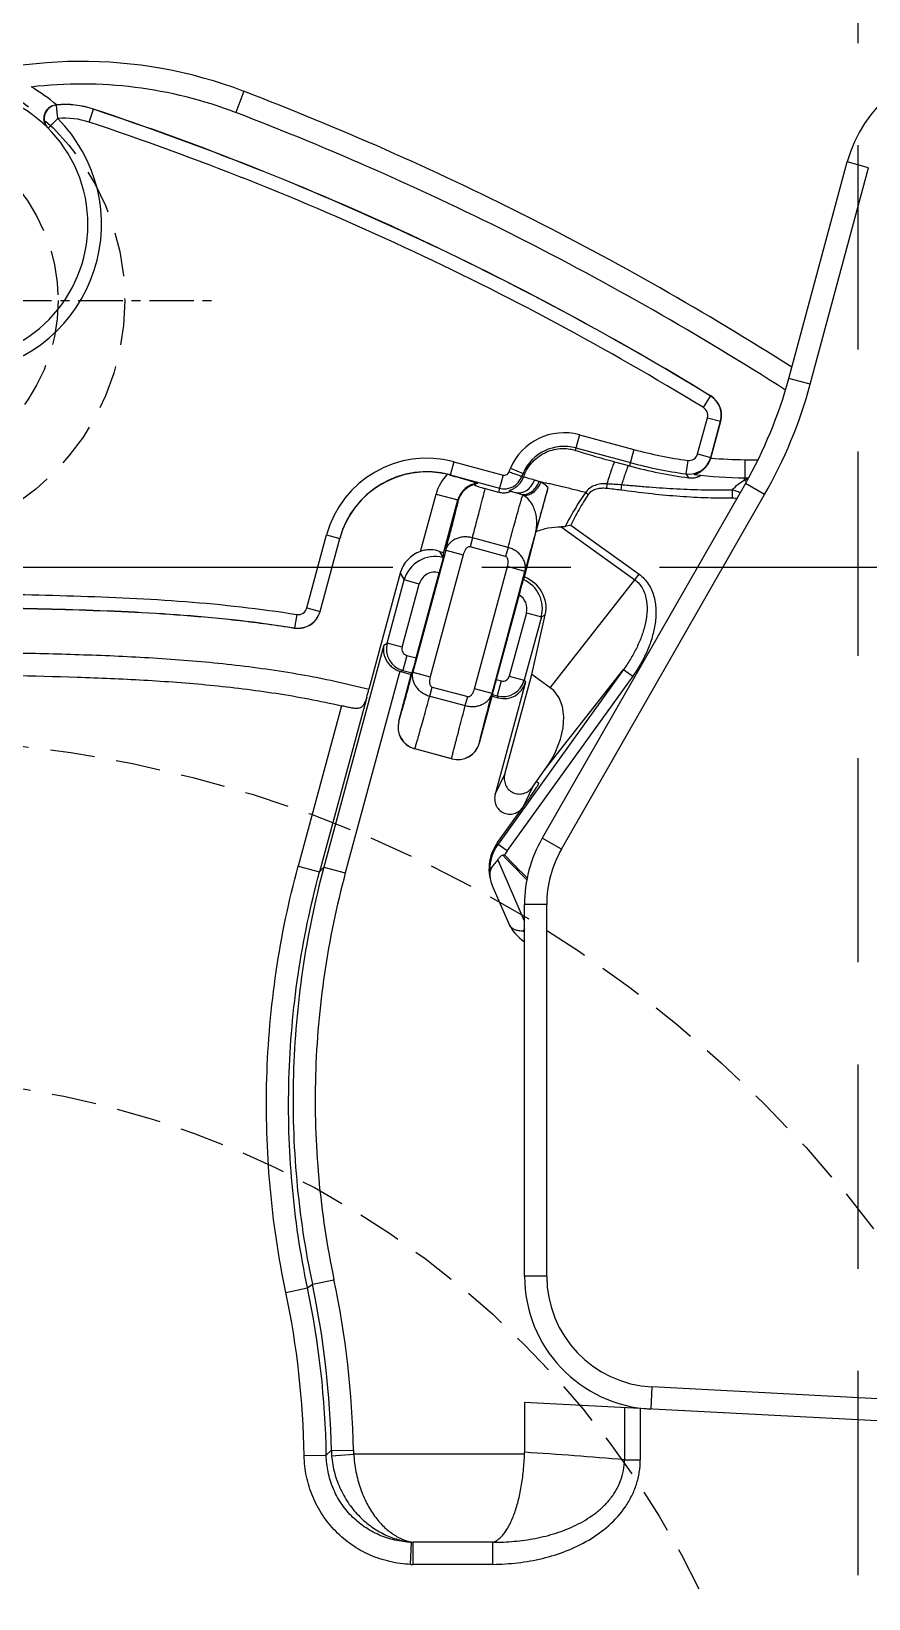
# Model space of a CAD drawing. Header units: millimetres. Extents: x 28656 to 29764, y -21384 to -20601.
# Drawn here: x 29563.51 to 29582.36, y -20814.49 to -20779.2 of the extents above; entities that cross this region are included whole.
import ezdxf

# ---------------------------------------------------------------- set-up
doc = ezdxf.new("R2010")
doc.units = ezdxf.units.MM
doc.header["$LTSCALE"] = 8
doc.linetypes.add('CENTER', pattern=[2, 1.25, -0.25, 0.25, -0.25])
doc.linetypes.add('HIDDEN', pattern=[0.375, 0.25, -0.125])
for name, color, linetype in [('Cav-cor', 30, 'Continuous'), ('CL', 1, 'Continuous'), ('WT', 4, 'Continuous')]:
    doc.layers.add(name, color=color, linetype=linetype)

msp = doc.modelspace()

# ---------------------------------------------------------------- linework, layer by layer
at = {"color": 8, "linetype": 'CENTER', "ltscale": 0.1}
msp.add_line((29551.771, -20785.266), (29567.709, -20785.266), dxfattribs=at)
at = {"color": 8, "linetype": 'HIDDEN', "ltscale": 0.5}
for centre, radius in [((29560.117, -20823.266), 50), ((29560.117, -20785.266), 5.5), ((29560.117, -20785.266), 4), ((29560.117, -20823.266), 28.15), ((29560.117, -20823.266), 20.5)]:
    msp.add_circle(centre, radius, dxfattribs=at)
at = {"layer": 'Cav-cor', "color": 241}
for p, q in [((29568.297, -20780.554), (29568.115, -20781.031)), ((29564.08, -20780.863), (29564.075, -20780.859)), ((29564.82, -20781.249), (29564.916, -20780.959)), ((29564.916, -20780.954), (29564.916, -20780.959)), ((29564.109, -20781.168), (29563.892, -20781.384)), ((29580.566, -20787.02), (29581.881, -20782.144)), ((29581.048, -20787.151), (29582.364, -20782.274)), ((29582.364, -20782.274), (29581.881, -20782.144)), ((29581.048, -20787.151), (29580.566, -20787.02)), ((29578.645, -20787.676), (29578.804, -20787.415)), ((29578.809, -20787.413), (29578.804, -20787.415)), ((29578.515, -20788.717), (29578.735, -20787.903)), ((29578.735, -20787.903), (29579.03, -20787.982)), ((29578.811, -20788.812), (29579.035, -20787.98)), ((29578.811, -20788.797), (29579.03, -20787.982)), ((29579.035, -20787.98), (29579.03, -20787.982)), ((29575.852, -20788.288), (29575.758, -20788.638)), ((29575.852, -20788.288), (29577.081, -20788.619)), ((29575.773, -20788.583), (29577.002, -20788.915)), ((29577.081, -20788.619), (29576.982, -20788.987)), ((29578.515, -20788.717), (29578.811, -20788.797)), ((29573.024, -20788.895), (29572.944, -20789.195)), ((29573.024, -20788.895), (29574.133, -20789.194)), ((29574.269, -20789.12), (29574.3, -20789.04)), ((29574.3, -20789.04), (29574.583, -20789.156)), ((29576.643, -20788.894), (29576.955, -20788.979)), ((29576.955, -20788.979), (29576.982, -20788.987)), ((29578.29, -20788.866), (29578.248, -20789.169)), ((29578.813, -20788.801), (29578.811, -20788.797)), ((29579.579, -20788.848), (29579.576, -20789.256)), ((29579.579, -20788.848), (29579.874, -20788.851)), ((29572.945, -20789.191), (29574.053, -20789.49)), ((29574.133, -20789.194), (29574.053, -20789.49)), ((29574.557, -20789.224), (29574.583, -20789.156)), ((29574.557, -20789.224), (29574.594, -20789.238)), ((29574.583, -20789.156), (29574.62, -20789.171)), ((29579.589, -20789.385), (29575.014, -20797.373)), ((29576.47, -20789.393), (29576.459, -20789.496)), ((29576.801, -20789.417), (29576.785, -20789.535)), ((29579.576, -20789.256), (29579.661, -20789.257)), ((29580.022, -20789.634), (29579.589, -20789.385)), ((29572.278, -20790.913), (29572.626, -20789.622)), ((29572.626, -20789.622), (29573.118, -20789.754)), ((29572.795, -20790.954), (29573.118, -20789.754)), ((29573.127, -20789.769), (29573.118, -20789.754)), ((29573.733, -20789.498), (29574.029, -20789.578)), ((29574.053, -20789.49), (29574.029, -20789.578)), ((29574.292, -20789.555), (29574.405, -20789.586)), ((29574.883, -20790.466), (29575.151, -20789.477)), ((29575.448, -20797.622), (29580.022, -20789.634)), ((29575.994, -20789.589), (29576.053, -20789.63)), ((29579.292, -20789.531), (29579.294, -20789.716)), ((29574.613, -20791.493), (29574.883, -20790.466)), ((29575.442, -20790.363), (29577.102, -20791.556)), ((29575.66, -20790.323), (29577.195, -20791.426)), ((29569.718, -20792.186), (29570.161, -20790.542)), ((29570.013, -20792.265), (29570.456, -20790.622)), ((29570.016, -20792.27), (29570.46, -20790.623)), ((29570.161, -20790.542), (29570.46, -20790.623)), ((29573.444, -20790.607), (29573.39, -20790.81)), ((29574.191, -20791.026), (29573.39, -20790.81)), ((29574.246, -20790.823), (29573.444, -20790.607)), ((29574.246, -20790.823), (29574.191, -20791.026)), ((29572.843, -20790.882), (29572.101, -20793.63)), ((29573.237, -20790.989), (29572.495, -20793.737)), ((29572.784, -20791.055), (29572.693, -20791.392)), ((29572.702, -20790.912), (29572.784, -20791.055)), ((29572.785, -20791.055), (29572.795, -20790.954)), ((29572.843, -20790.882), (29573.237, -20790.989)), ((29571.82, -20791.402), (29571.114, -20794.017)), ((29571.525, -20792.981), (29571.91, -20791.557)), ((29571.82, -20791.402), (29571.91, -20791.557)), ((29572.247, -20791.648), (29571.91, -20791.557)), ((29572.179, -20793.312), (29572.697, -20791.393)), ((29572.697, -20791.393), (29572.693, -20791.392)), ((29573.492, -20794.006), (29574.233, -20791.257)), ((29573.886, -20794.112), (29574.627, -20791.364)), ((29574.627, -20791.364), (29574.233, -20791.257)), ((29575.197, -20793.984), (29577.102, -20791.556)), ((29577.102, -20791.556), (29577.195, -20791.426)), ((29571.863, -20793.072), (29572.247, -20791.648)), ((29574.493, -20791.892), (29573.979, -20793.798)), ((29569.718, -20792.186), (29570.013, -20792.265)), ((29570.016, -20792.27), (29570.013, -20792.265)), ((29569.488, -20792.334), (29569.439, -20792.636)), ((29574.658, -20792.299), (29574.274, -20793.723)), ((29574.996, -20792.39), (29574.612, -20793.814)), ((29574.658, -20792.299), (29574.996, -20792.39)), ((29574.778, -20793.683), (29575.085, -20792.339)), ((29574.996, -20792.39), (29575.085, -20792.339)), ((29569.442, -20792.64), (29569.439, -20792.636)), ((29571.45, -20793.025), (29570.101, -20798.023)), ((29571.45, -20793.025), (29571.525, -20792.981)), ((29571.863, -20793.072), (29571.525, -20792.981)), ((29571.969, -20793.256), (29571.877, -20793.593)), ((29571.969, -20793.256), (29572.179, -20793.312)), ((29571.808, -20793.612), (29570.583, -20798.153)), ((29571.785, -20794.736), (29572.069, -20793.683)), ((29571.832, -20793.619), (29571.877, -20793.593)), ((29571.832, -20793.619), (29572.069, -20793.683)), ((29571.877, -20793.593), (29572.085, -20793.649)), ((29572.069, -20793.683), (29572.085, -20793.649)), ((29572.101, -20793.63), (29572.495, -20793.737)), ((29576.848, -20793.572), (29574.023, -20797.503)), ((29574.173, -20795.928), (29574.778, -20793.683)), ((29575.197, -20793.984), (29574.778, -20793.683)), ((29575.084, -20795.819), (29576.848, -20793.572)), ((29576.848, -20793.572), (29577.055, -20793.72)), ((29572.483, -20794.171), (29572.538, -20793.968)), ((29572.538, -20793.968), (29573.339, -20794.184)), ((29573.886, -20794.112), (29573.492, -20794.006)), ((29574.638, -20793.859), (29573.957, -20796.382)), ((29573.979, -20793.798), (29574.091, -20793.828)), ((29574.091, -20793.828), (29574, -20794.166)), ((29577.055, -20793.72), (29574.23, -20797.652)), ((29574.274, -20793.723), (29574.612, -20793.814)), ((29574.612, -20793.814), (29574.638, -20793.859)), ((29570.495, -20794.389), (29569.52, -20798.002)), ((29571.064, -20794.196), (29570.002, -20798.132)), ((29572.483, -20794.171), (29573.284, -20794.387)), ((29573.284, -20794.387), (29573.339, -20794.184)), ((29573.603, -20795.227), (29573.887, -20794.174)), ((29573.891, -20794.136), (29573.887, -20794.174)), ((29573.887, -20794.174), (29574.026, -20794.211)), ((29573.891, -20794.136), (29574, -20794.166)), ((29574, -20794.166), (29574.026, -20794.211)), ((29571.785, -20794.736), (29571.787, -20794.736)), ((29572.145, -20795.362), (29572.146, -20795.361)), ((29572.978, -20795.586), (29572.145, -20795.362)), ((29572.977, -20795.585), (29572.146, -20795.361)), ((29573.603, -20795.227), (29573.602, -20795.225)), ((29572.978, -20795.586), (29572.977, -20795.585)), ((29573.957, -20796.382), (29574.173, -20795.928)), ((29574.794, -20796.223), (29575.084, -20795.819)), ((29574.794, -20796.223), (29574.579, -20796.677)), ((29574.009, -20797.47), (29574.579, -20796.677)), ((29574.009, -20797.47), (29574.023, -20797.503)), ((29574.023, -20797.503), (29574.23, -20797.652)), ((29575.448, -20797.622), (29575.014, -20797.373)), ((29574.617, -20799.241), (29574.018, -20797.851)), ((29569.52, -20798.002), (29570.002, -20798.132)), ((29570.002, -20798.132), (29570.101, -20798.023)), ((29570.101, -20798.023), (29570.583, -20798.153)), ((29573.903, -20798.476), (29574.247, -20799.264)), ((29574.617, -20807.231), (29574.617, -20798.864)), ((29575.117, -20798.864), (29574.617, -20798.864)), ((29575.117, -20807.231), (29575.117, -20798.864)), ((29569.732, -20807.497), (29569.841, -20807.415)), ((29569.841, -20807.415), (29570.328, -20807.312)), ((29575.117, -20807.231), (29574.617, -20807.231)), ((29569.245, -20807.599), (29569.732, -20807.497)), ((29577.486, -20809.728), (29577.46, -20810.227)), ((29620.117, -20811.962), (29577.486, -20809.728)), ((29574.617, -20810.078), (29574.617, -20811.199)), ((29620.117, -20812.463), (29574.617, -20810.078)), ((29576.866, -20810.196), (29576.866, -20811.367)), ((29577.223, -20810.215), (29577.223, -20811.367)), ((29569.656, -20811.274), (29570.154, -20811.266)), ((29570.268, -20811.157), (29570.154, -20811.266)), ((29570.268, -20811.157), (29570.766, -20811.148)), ((29570.274, -20811.278), (29570.771, -20811.239)), ((29574.617, -20811.239), (29570.771, -20811.239)), ((29576.866, -20811.367), (29577.223, -20811.367)), ((29572.054, -20813.722), (29572.073, -20813.225)), ((29573.901, -20813.226), (29572.11, -20813.226)), ((29572.11, -20813.723), (29572.11, -20813.226)), ((29573.905, -20813.723), (29573.901, -20813.226)), ((29573.905, -20813.723), (29572.11, -20813.723))]:
    msp.add_line(p, q, dxfattribs=at)
for centre, radius, start, end in [((29564.649, -20790.08), 10.2, 69.047, 111.8678), ((29584.778, -20782.925), 3, 93, 164.9015), ((29561.728, -20783.547), 3.06, 107.3985, 106.8903), ((29564.649, -20790.08), 9.69, 69.0475, 96.7245), ((29561.728, -20783.547), 3.57, 48.8432, 59.9645), ((29564.109, -20781.168), 0.306, 95.4545, 224.9146), ((29564.272, -20782.889), 2.039, 71.5822, 95.4748), ((29564.272, -20782.893), 2.039, 71.5853, 95.4127), ((29561.728, -20783.547), 3.366, 279.1417, 44.981), ((29564.273, -20782.89), 1.73, 71.5709, 95.4368), ((29570.911, -20784.416), 10, 330.2, 344.9015), ((29570.911, -20784.416), 10.5, 330.2, 344.9015), ((29578.538, -20787.849), 0.204, 344.8964, 58.531), ((29578.538, -20787.85), 0.51, 344.9342, 58.493), ((29578.543, -20787.848), 0.51, 344.8952, 58.5295), ((29575.51, -20789.558), 1.316, 74.9015, 156.8099), ((29575.51, -20789.558), 1.01, 74.9015, 156.5462), ((29579.661, -20779.057), 9.904, 254.9015, 262.0441), ((29578.318, -20788.664), 0.204, 262.0382, 344.9082), ((29572.416, -20791.15), 2.335, 74.9015, 164.9015), ((29579.678, -20779.106), 10.242, 254.7361, 262.3165), ((29579.661, -20779.057), 10.21, 254.9015, 262.0441), ((29578.318, -20788.664), 0.51, 262.0831, 344.8626), ((29579.661, -20779.057), 9.792, 265.017, 269.5215), ((29572.416, -20791.15), 2.03, 74.9015, 164.9015), ((29572.416, -20791.15), 2.026, 76.8224, 164.9015), ((29573.611, -20789.887), 1.02, 135.9362, 164.8999), ((29572.459, -20790.966), 1.837, 74.7043, 76.8247), ((29573.611, -20789.887), 0.51, 95.441, 164.9086), ((29573.619, -20789.902), 0.51, 104.8212, 164.8917), ((29574.162, -20789.086), 0.418, 254.9048, 340.6663), ((29569.472, -20787.192), 5.516, 338.224, 338.971), ((29575.91, -20799.454), 10.076, 84.9274, 86.8144), ((29604.615, -20770.752), 32.162, 214.9327, 215.1226), ((29579.661, -20779.057), 10.2, 263.106, 269.5215), ((29579.838, -20789.872), 0.624, 111.8261, 116.283), ((29573.24, -20791.884), 2.556, 65.6896, 65.9866), ((29583.166, -20758.838), 31.971, 253.863, 254.0954), ((29573.553, -20792.312), 2.858, 68.9813, 69.9741), ((29575.071, -20802.499), 13.077, 82.4675, 83.9076), ((29582.442, -20817.231), 27.75, 104.1467, 104.4173), ((29572.599, -20791.744), 0.714, 74.9778, 164.8253), ((29572.598, -20791.743), 0.363, 74.8727, 164.9304), ((29581.984, -20794.774), 8.068, 156.0061, 156.4432), ((29574.306, -20792.205), 0.714, 344.9777, 66.7121), ((29574.308, -20792.204), 0.363, 344.8669, 59.3087), ((29569.521, -20792.132), 0.51, 260.8169, 344.8589), ((29569.524, -20792.137), 0.51, 260.7589, 344.9086), ((29569.521, -20792.133), 0.204, 260.7711, 344.9055), ((29572.009, -20793.11), 0.5, 165.0239, 254.7792), ((29572.007, -20793.111), 0.15, 164.8729, 254.9302), ((29562.186, -20791.607), 9.248, 343.7415, 344.8944), ((29574.129, -20793.682), 0.5, 255.0239, 344.7792), ((29574.13, -20793.684), 0.15, 254.8729, 344.9302), ((29572.279, -20794.868), 0.51, 164.9068, 254.8963), ((29573.11, -20795.092), 0.51, 254.9068, 344.8963), ((29574.852, -20798.099), 1.021, 144.2858, 186.2347), ((29577.617, -20798.864), 3, 150.2, 180), ((29574.58, -20800.576), 2.856, 98.2403, 99.0695), ((29588.114, -20784.586), 19.209, 223.282, 225.5819), ((29574.85, -20798.098), 0.764, 144.3045, 152.8984), ((29588.063, -20784.557), 19.159, 223.5202, 225.6815), ((29577.617, -20798.864), 2.5, 150.2, 180), ((29574.781, -20798.118), 0.948, 185.556, 202.1781), ((29575.182, -20798.855), 1.02, 203.6215, 236.3999), ((29582.902, -20802.689), 8.915, 158.3232, 158.8055), ((29575.081, -20798.514), 1.071, 242.7241, 244.3631), ((29550.342, -20811.538), 19.93, 1.0952, 11.9405), ((29550.338, -20811.54), 20.432, 1.0999, 11.9431), ((29577.617, -20807.231), 3, 180, 267), ((29577.617, -20807.231), 2.5, 180, 267), ((29550.224, -20811.59), 19.435, 0.9318, 11.8512), ((29550.22, -20811.592), 19.937, 0.9365, 11.8539), ((29572.271, -20811.115), 2.003, 181.2085, 184.6772), ((29572.27, -20811.119), 1.504, 181.1013, 184.5712), ((29565.955, -20941.62), 130.709, 85.21163, 86.20017), ((29573.343, -20811.199), 1.275, 358.1996, 359.9989), ((29572.145, -20812.045), 1.182, 266.4796, 268.2675), ((29572.11, -20812.223), 1.501, 267.8933, 269.9988)]:
    msp.add_arc(centre, radius, start, end, dxfattribs=at)
for centre, major_axis, ratio, start_param, end_param in [((29572.51, -20791.59), (-0.357, 0.621), 0.997265, -0.192205, 0.784029), ((29572.302, -20790.821), (0.492, -0.133), 0.052408, 0.008727, 0.639178), ((29574.407, -20792.147), (0.488, -0.524), 0.945671, 0.569993, 2.061875), ((29572.176, -20793.312), (0.091, 0.338), 0.008727, -3.089233, -1.570796), ((29571.964, -20793.136), (0.435, 0.25), 0.997265, -2.407185, -2.357564), ((29573.982, -20793.799), (0.091, 0.338), 0.008727, -4.712389, -3.193953), ((29574.155, -20793.727), (-0.25, 0.435), 0.997265, -3.925621, -2.357564), ((29574.216, -20795.277), (1.002, 1.277), 0.628473, -1.503461, 0.02663), ((29572.278, -20794.869), (0.442, 0.254), 0.999924, 2.356233, 3.926953), ((29573.11, -20795.094), (-0.254, 0.442), 0.999924, -3.926953, -2.356233), ((29574.837, -20798.067), (-0.409, 0.936), 0.998148, 0.534654, 1.570796)]:
    msp.add_ellipse(centre, major_axis=major_axis, ratio=ratio, start_param=start_param, end_param=end_param, dxfattribs=at)
for points, knots in [([(29580.634, -20786.766), (29579.662, -20786.147), (29577.686, -20784.957), (29574.636, -20783.323), (29571.507, -20781.845), (29569.374, -20780.967), (29568.297, -20780.554)], [0, 0, 0, 0, 0.250001, 0.5, 0.749999, 1, 1, 1, 1]), ([(29564.077, -20780.859), (29564.041, -20780.863), (29563.969, -20780.882), (29563.882, -20780.944), (29563.823, -20781.023), (29563.794, -20781.106), (29563.789, -20781.185), (29563.802, -20781.255), (29563.83, -20781.316), (29563.858, -20781.35), (29563.873, -20781.365)], [0, 0, 0, 0, 0.163455, 0.321099, 0.465096, 0.592547, 0.705922, 0.8093, 0.906228, 1, 1, 1, 1]), ([(29564.109, -20781.168), (29564.109, -20781.148), (29564.105, -20781.11), (29564.098, -20781.055), (29564.093, -20781.004), (29564.089, -20780.965), (29564.087, -20780.937), (29564.085, -20780.919), (29564.084, -20780.904), (29564.082, -20780.891), (29564.082, -20780.88), (29564.081, -20780.872), (29564.081, -20780.867), (29564.081, -20780.864), (29564.08, -20780.863)], [0, 0, 0, 0, 0.190275, 0.373709, 0.543481, 0.693488, 0.759294, 0.818139, 0.869489, 0.912891, 0.947908, 0.974212, 0.991568, 1, 1, 1, 1]), ([(29578.809, -20787.413), (29577.718, -20786.745), (29575.497, -20785.471), (29572.063, -20783.753), (29568.535, -20782.235), (29566.13, -20781.359), (29564.916, -20780.954)], [0, 0, 0, 0, 0.249994, 0.5, 0.750006, 1, 1, 1, 1]), ([(29578.804, -20787.415), (29577.714, -20786.747), (29575.494, -20785.473), (29572.06, -20783.756), (29568.534, -20782.239), (29566.13, -20781.363), (29564.916, -20780.959)], [0, 0, 0, 0, 0.249998, 0.499997, 0.749997, 1, 1, 1, 1]), ([(29578.645, -20787.676), (29577.559, -20787.011), (29575.349, -20785.743), (29571.931, -20784.034), (29568.421, -20782.523), (29566.028, -20781.651), (29564.82, -20781.249)], [0, 0, 0, 0, 0.249998, 0.499997, 0.749997, 1, 1, 1, 1]), ([(29580.492, -20787.281), (29579.517, -20786.657), (29577.536, -20785.458), (29574.476, -20783.813), (29571.336, -20782.327), (29569.195, -20781.444), (29568.115, -20781.031)], [0, 0, 0, 0, 0.249995, 0.5, 0.750005, 1, 1, 1, 1]), ([(29574.62, -20789.171), (29574.645, -20789.113), (29574.708, -20789.002), (29574.831, -20788.857), (29574.98, -20788.739), (29575.147, -20788.655), (29575.32, -20788.606), (29575.485, -20788.591), (29575.631, -20788.604), (29575.718, -20788.625), (29575.758, -20788.638)], [0, 0, 0, 0, 0.138351, 0.276473, 0.413913, 0.549846, 0.681801, 0.803933, 0.909444, 1, 1, 1, 1]), ([(29575.758, -20788.638), (29575.817, -20788.657), (29575.948, -20788.697), (29576.242, -20788.783), (29576.478, -20788.849), (29576.643, -20788.894)], [0, 0, 0, 0, 0.202955, 0.444421, 1, 1, 1, 1]), ([(29576.642, -20788.894), (29576.63, -20788.922), (29576.603, -20788.989), (29576.563, -20789.102), (29576.517, -20789.24), (29576.486, -20789.34), (29576.47, -20789.393)], [0, 0, 0, 0, 0.175318, 0.405927, 0.684016, 1, 1, 1, 1]), ([(29576.955, -20788.979), (29576.943, -20789.004), (29576.92, -20789.063), (29576.867, -20789.209), (29576.828, -20789.33), (29576.801, -20789.417)], [0, 0, 0, 0, 0.178515, 0.409199, 1, 1, 1, 1]), ([(29578.437, -20789.183), (29578.436, -20789.183), (29578.436, -20789.183), (29578.436, -20789.182), (29578.436, -20789.182), (29578.436, -20789.182), (29578.437, -20789.181), (29578.439, -20789.18), (29578.442, -20789.179), (29578.445, -20789.178), (29578.449, -20789.177), (29578.456, -20789.174), (29578.465, -20789.171), (29578.477, -20789.167), (29578.49, -20789.162), (29578.508, -20789.154), (29578.533, -20789.143), (29578.562, -20789.127), (29578.592, -20789.109), (29578.622, -20789.087), (29578.651, -20789.063), (29578.69, -20789.026), (29578.735, -20788.972), (29578.78, -20788.897), (29578.803, -20788.841), (29578.81, -20788.812)], [0, 0, 0, 0, 0.001855, 0.002307, 0.002878, 0.003796, 0.005103, 0.008881, 0.014137, 0.020754, 0.028607, 0.037566, 0.058276, 0.081824, 0.107251, 0.134142, 0.191478, 0.252515, 0.316558, 0.383231, 0.452449, 0.524138, 0.674567, 0.834415, 1, 1, 1, 1]), ([(29572.944, -20789.195), (29572.978, -20789.204), (29573.046, -20789.223), (29573.145, -20789.251), (29573.239, -20789.278), (29573.314, -20789.3), (29573.37, -20789.317), (29573.41, -20789.328), (29573.447, -20789.34), (29573.481, -20789.351), (29573.508, -20789.359), (29573.527, -20789.365), (29573.538, -20789.369), (29573.546, -20789.372), (29573.55, -20789.373), (29573.554, -20789.375), (29573.558, -20789.376), (29573.56, -20789.378), (29573.562, -20789.378), (29573.563, -20789.379), (29573.563, -20789.38), (29573.562, -20789.38)], [0, 0, 0, 0, 0.165815, 0.325829, 0.477617, 0.619621, 0.686522, 0.750431, 0.810914, 0.867332, 0.918386, 0.941267, 0.961501, 0.970355, 0.978223, 0.984998, 0.990574, 0.994845, 0.997717, 0.999154, 1, 1, 1, 1]), ([(29573.489, -20789.409), (29573.488, -20789.409), (29573.487, -20789.41), (29573.487, -20789.412), (29573.489, -20789.414), (29573.493, -20789.417), (29573.498, -20789.42), (29573.504, -20789.423), (29573.512, -20789.427), (29573.528, -20789.434), (29573.554, -20789.444), (29573.596, -20789.458), (29573.657, -20789.477), (29573.705, -20789.491), (29573.733, -20789.498)], [0, 0, 0, 0, 0.007171, 0.013775, 0.023971, 0.039336, 0.060544, 0.088128, 0.122701, 0.165023, 0.277317, 0.43808, 0.671222, 1, 1, 1, 1]), ([(29573.562, -20789.38), (29573.555, -20789.382), (29573.53, -20789.389), (29573.505, -20789.4), (29573.489, -20789.409)], [0, 0, 0, 0, 0.283594, 1, 1, 1, 1]), ([(29574.133, -20789.194), (29574.146, -20789.198), (29574.176, -20789.2), (29574.217, -20789.187), (29574.251, -20789.159), (29574.265, -20789.133), (29574.269, -20789.12)], [0, 0, 0, 0, 0.250021, 0.500108, 0.750095, 1, 1, 1, 1]), ([(29574.269, -20789.12), (29574.305, -20789.132), (29574.372, -20789.156), (29574.45, -20789.185), (29574.502, -20789.204), (29574.529, -20789.214), (29574.546, -20789.22), (29574.554, -20789.223), (29574.557, -20789.224)], [0, 0, 0, 0, 0.374794, 0.695046, 0.819556, 0.914098, 0.974924, 1, 1, 1, 1]), ([(29574.28, -20789.55), (29574.279, -20789.549), (29574.278, -20789.549), (29574.279, -20789.546), (29574.28, -20789.545), (29574.283, -20789.543), (29574.289, -20789.539), (29574.299, -20789.535), (29574.313, -20789.528), (29574.332, -20789.52), (29574.355, -20789.508), (29574.383, -20789.492), (29574.416, -20789.472), (29574.45, -20789.446), (29574.498, -20789.402), (29574.552, -20789.334), (29574.582, -20789.271), (29574.594, -20789.237)], [0, 0, 0, 0, 0.004992, 0.009603, 0.013404, 0.018579, 0.033779, 0.056955, 0.089903, 0.134254, 0.191094, 0.26146, 0.34513, 0.439811, 0.543362, 0.767039, 1, 1, 1, 1]), ([(29574.405, -20789.586), (29574.447, -20789.597), (29574.539, -20789.6), (29574.669, -20789.546), (29574.776, -20789.445), (29574.823, -20789.355), (29574.839, -20789.308)], [0, 0, 0, 0, 0.231785, 0.47452, 0.731964, 1, 1, 1, 1]), ([(29574.531, -20789.627), (29574.571, -20789.635), (29574.659, -20789.633), (29574.78, -20789.575), (29574.881, -20789.475), (29574.927, -20789.389), (29574.944, -20789.342)], [0, 0, 0, 0, 0.224261, 0.466033, 0.727131, 1, 1, 1, 1]), ([(29574.578, -20789.644), (29574.617, -20789.652), (29574.702, -20789.647), (29574.82, -20789.589), (29574.919, -20789.49), (29574.965, -20789.405), (29574.982, -20789.359)], [0, 0, 0, 0, 0.221732, 0.463209, 0.725495, 1, 1, 1, 1]), ([(29574.839, -20789.308), (29574.789, -20789.294), (29574.708, -20789.271), (29574.627, -20789.247), (29574.594, -20789.237)], [0, 0, 0, 0, 0.601774, 1, 1, 1, 1]), ([(29574.944, -20789.342), (29574.935, -20789.339), (29574.9, -20789.326), (29574.865, -20789.315), (29574.839, -20789.308)], [0, 0, 0, 0, 0.263113, 1, 1, 1, 1]), ([(29574.984, -20789.355), (29574.98, -20789.354), (29574.975, -20789.353), (29574.968, -20789.351), (29574.962, -20789.349), (29574.954, -20789.346), (29574.947, -20789.343), (29574.944, -20789.342)], [0, 0, 0, 0, 0.254408, 0.380602, 0.505684, 0.754371, 1, 1, 1, 1]), ([(29575.151, -20789.477), (29575.124, -20789.451), (29575.068, -20789.407), (29575.009, -20789.367), (29574.978, -20789.353)], [0, 0, 0, 0, 0.522936, 1, 1, 1, 1]), ([(29575.994, -20789.589), (29575.898, -20789.565), (29575.712, -20789.518), (29575.484, -20789.463), (29575.313, -20789.422), (29575.195, -20789.395), (29575.084, -20789.374), (29575.012, -20789.36), (29574.978, -20789.353)], [0, 0, 0, 0, 0.285217, 0.551039, 0.674656, 0.791122, 0.899796, 1, 1, 1, 1]), ([(29576.47, -20789.393), (29576.425, -20789.39), (29576.334, -20789.391), (29576.202, -20789.421), (29576.081, -20789.484), (29576.018, -20789.551), (29575.994, -20789.589)], [0, 0, 0, 0, 0.250304, 0.500457, 0.7504, 1, 1, 1, 1]), ([(29579.292, -20789.531), (29579.084, -20789.536), (29578.668, -20789.538), (29578.045, -20789.515), (29577.526, -20789.479), (29577.111, -20789.444), (29576.904, -20789.426), (29576.801, -20789.417)], [0, 0, 0, 0, 0.250013, 0.500016, 0.750011, 0.875006, 1, 1, 1, 1]), ([(29578.309, -20789.256), (29578.332, -20789.259), (29578.376, -20789.262), (29578.438, -20789.257), (29578.483, -20789.247), (29578.512, -20789.237), (29578.53, -20789.231), (29578.545, -20789.224), (29578.556, -20789.218), (29578.566, -20789.213), (29578.572, -20789.208), (29578.576, -20789.205), (29578.579, -20789.203), (29578.579, -20789.202), (29578.58, -20789.201), (29578.579, -20789.199), (29578.578, -20789.199), (29578.577, -20789.199)], [0, 0, 0, 0, 0.239978, 0.46088, 0.645208, 0.721682, 0.787593, 0.843282, 0.889297, 0.926107, 0.954147, 0.973877, 0.980807, 0.985929, 0.989518, 0.992301, 1, 1, 1, 1]), ([(29579.292, -20789.531), (29579.333, -20789.485), (29579.417, -20789.403), (29579.514, -20789.337), (29579.562, -20789.312)], [0, 0, 0, 0, 0.532963, 1, 1, 1, 1]), ([(29579.576, -20789.256), (29579.575, -20789.256), (29579.574, -20789.257), (29579.571, -20789.262), (29579.568, -20789.273), (29579.565, -20789.29), (29579.563, -20789.304), (29579.562, -20789.312)], [0, 0, 0, 0, 0.03296, 0.086771, 0.27616, 0.580789, 1, 1, 1, 1]), ([(29579.614, -20789.342), (29579.609, -20789.339), (29579.593, -20789.328), (29579.575, -20789.318), (29579.562, -20789.312)], [0, 0, 0, 0, 0.259702, 1, 1, 1, 1]), ([(29579.606, -20789.293), (29579.61, -20789.291), (29579.624, -20789.286), (29579.639, -20789.281), (29579.65, -20789.277)], [0, 0, 0, 0, 0.253877, 1, 1, 1, 1]), ([(29572.843, -20790.882), (29572.864, -20790.803), (29572.904, -20790.652), (29572.96, -20790.438), (29573.003, -20790.274), (29573.033, -20790.156), (29573.053, -20790.079), (29573.07, -20790.01), (29573.086, -20789.949), (29573.099, -20789.897), (29573.108, -20789.859), (29573.114, -20789.833), (29573.118, -20789.817), (29573.121, -20789.803), (29573.123, -20789.792), (29573.125, -20789.783), (29573.126, -20789.776), (29573.127, -20789.772), (29573.127, -20789.77), (29573.127, -20789.769)], [0, 0, 0, 0, 0.213419, 0.407882, 0.579556, 0.655824, 0.725201, 0.787353, 0.841986, 0.888832, 0.927676, 0.944034, 0.958324, 0.970532, 0.980643, 0.988646, 0.994533, 0.998308, 1, 1, 1, 1]), ([(29573.444, -20790.607), (29573.478, -20790.481), (29573.539, -20790.25), (29573.621, -20789.936), (29573.684, -20789.692), (29573.719, -20789.554), (29573.733, -20789.498)], [0, 0, 0, 0, 0.340517, 0.627207, 0.84972, 1, 1, 1, 1]), ([(29574.029, -20789.578), (29574.057, -20789.586), (29574.108, -20789.594), (29574.173, -20789.593), (29574.22, -20789.587), (29574.249, -20789.58), (29574.266, -20789.574), (29574.275, -20789.57), (29574.282, -20789.567), (29574.288, -20789.564), (29574.291, -20789.561), (29574.294, -20789.559), (29574.294, -20789.556), (29574.293, -20789.555), (29574.292, -20789.555)], [0, 0, 0, 0, 0.319432, 0.549764, 0.712216, 0.8279, 0.872067, 0.908377, 0.937446, 0.959813, 0.975908, 0.986343, 0.992752, 1, 1, 1, 1]), ([(29574.246, -20790.823), (29574.287, -20790.672), (29574.346, -20790.457), (29574.422, -20790.186), (29574.468, -20790.02), (29574.507, -20789.883), (29574.538, -20789.775), (29574.561, -20789.699), (29574.573, -20789.659), (29574.578, -20789.644)], [0, 0, 0, 0, 0.383638, 0.546983, 0.688316, 0.805698, 0.897536, 0.962594, 1, 1, 1, 1]), ([(29574.531, -20789.627), (29574.521, -20789.623), (29574.479, -20789.608), (29574.436, -20789.594), (29574.405, -20789.586)], [0, 0, 0, 0, 0.261697, 1, 1, 1, 1]), ([(29574.854, -20790.55), (29574.881, -20790.451), (29574.902, -20790.299), (29574.882, -20790.102), (29574.846, -20789.969), (29574.792, -20789.854), (29574.711, -20789.738), (29574.633, -20789.671), (29574.578, -20789.644)], [0, 0, 0, 0, 0.302268, 0.446025, 0.581947, 0.70728, 0.819544, 1, 1, 1, 1]), ([(29574.854, -20790.55), (29574.901, -20790.38), (29575, -20790.023), (29575.1, -20789.665), (29575.151, -20789.477)], [0, 0, 0, 0, 0.474945, 1, 1, 1, 1]), ([(29575.994, -20789.589), (29575.949, -20789.649), (29575.864, -20789.771), (29575.707, -20790.025), (29575.6, -20790.222), (29575.533, -20790.355)], [0, 0, 0, 0, 0.250011, 0.500046, 1, 1, 1, 1]), ([(29576.053, -20789.63), (29576.016, -20789.685), (29575.944, -20789.797), (29575.81, -20790.026), (29575.718, -20790.203), (29575.66, -20790.323)], [0, 0, 0, 0, 0.25001, 0.500035, 1, 1, 1, 1]), ([(29576.459, -20789.496), (29576.422, -20789.492), (29576.347, -20789.49), (29576.236, -20789.507), (29576.132, -20789.549), (29576.074, -20789.599), (29576.053, -20789.63)], [0, 0, 0, 0, 0.250368, 0.500646, 0.750679, 1, 1, 1, 1]), ([(29579.294, -20789.716), (29579.084, -20789.718), (29578.664, -20789.712), (29578.036, -20789.676), (29577.409, -20789.615), (29576.993, -20789.562), (29576.785, -20789.535)], [0, 0, 0, 0, 0.249999, 0.499997, 0.749996, 1, 1, 1, 1]), ([(29579.466, -20789.6), (29579.44, -20789.582), (29579.384, -20789.553), (29579.323, -20789.537), (29579.292, -20789.531)], [0, 0, 0, 0, 0.501074, 1, 1, 1, 1]), ([(29579.391, -20789.73), (29579.383, -20789.728), (29579.352, -20789.719), (29579.318, -20789.716), (29579.294, -20789.716)], [0, 0, 0, 0, 0.250367, 1, 1, 1, 1]), ([(29574.883, -20790.466), (29574.969, -20790.43), (29575.152, -20790.374), (29575.344, -20790.36), (29575.442, -20790.363)], [0, 0, 0, 0, 0.486804, 1, 1, 1, 1]), ([(29575.533, -20790.355), (29575.525, -20790.357), (29575.495, -20790.363), (29575.464, -20790.364), (29575.442, -20790.363)], [0, 0, 0, 0, 0.25408, 1, 1, 1, 1]), ([(29573.444, -20790.607), (29573.411, -20790.598), (29573.36, -20790.59), (29573.292, -20790.587), (29573.242, -20790.588), (29573.192, -20790.594), (29573.145, -20790.606), (29573.099, -20790.621), (29573.043, -20790.645), (29572.98, -20790.683), (29572.917, -20790.741), (29572.87, -20790.808), (29572.85, -20790.857), (29572.843, -20790.882)], [0, 0, 0, 0, 0.141365, 0.211386, 0.280382, 0.348324, 0.415181, 0.480639, 0.544375, 0.666633, 0.782674, 0.893234, 1, 1, 1, 1]), ([(29573.39, -20790.81), (29573.379, -20790.807), (29573.357, -20790.809), (29573.329, -20790.824), (29573.306, -20790.846), (29573.286, -20790.872), (29573.27, -20790.899), (29573.252, -20790.938), (29573.242, -20790.968), (29573.237, -20790.989)], [0, 0, 0, 0, 0.124295, 0.249302, 0.374479, 0.499642, 0.62478, 0.749905, 1, 1, 1, 1]), ([(29574.627, -20791.364), (29574.634, -20791.339), (29574.641, -20791.286), (29574.634, -20791.204), (29574.609, -20791.123), (29574.566, -20791.044), (29574.506, -20790.971), (29574.431, -20790.906), (29574.343, -20790.857), (29574.279, -20790.832), (29574.246, -20790.823)], [0, 0, 0, 0, 0.106836, 0.217452, 0.333525, 0.45585, 0.58486, 0.719602, 0.858594, 1, 1, 1, 1]), ([(29574.627, -20791.364), (29574.669, -20791.211), (29574.744, -20790.939), (29574.82, -20790.668), (29574.854, -20790.55)], [0, 0, 0, 0, 0.564268, 1, 1, 1, 1]), ([(29572.702, -20790.912), (29572.642, -20790.892), (29572.539, -20790.873), (29572.395, -20790.88), (29572.317, -20790.899), (29572.278, -20790.913)], [0, 0, 0, 0, 0.440385, 0.713681, 1, 1, 1, 1]), ([(29572.785, -20791.055), (29572.785, -20791.056), (29572.784, -20791.059), (29572.783, -20791.066), (29572.78, -20791.075), (29572.776, -20791.093), (29572.769, -20791.122), (29572.758, -20791.163), (29572.745, -20791.213), (29572.724, -20791.291), (29572.708, -20791.351), (29572.697, -20791.393)], [0, 0, 0, 0, 0.009501, 0.027898, 0.055035, 0.090674, 0.1861, 0.310755, 0.460165, 0.628966, 1, 1, 1, 1]), ([(29574.233, -20791.257), (29574.239, -20791.237), (29574.245, -20791.206), (29574.249, -20791.163), (29574.249, -20791.132), (29574.245, -20791.1), (29574.236, -20791.069), (29574.22, -20791.041), (29574.201, -20791.029), (29574.191, -20791.026)], [0, 0, 0, 0, 0.250119, 0.375252, 0.500405, 0.625578, 0.750757, 0.87574, 1, 1, 1, 1]), ([(29574.589, -20791.549), (29574.588, -20791.55), (29574.587, -20791.554), (29574.585, -20791.56), (29574.582, -20791.569), (29574.577, -20791.588), (29574.569, -20791.617), (29574.557, -20791.659), (29574.543, -20791.71), (29574.521, -20791.788), (29574.505, -20791.85), (29574.493, -20791.892)], [0, 0, 0, 0, 0.010042, 0.029012, 0.056736, 0.092957, 0.189428, 0.314785, 0.464319, 0.632478, 1, 1, 1, 1]), ([(29577.102, -20791.556), (29577.14, -20791.583), (29577.209, -20791.647), (29577.286, -20791.764), (29577.338, -20791.894), (29577.377, -20792.075), (29577.379, -20792.308), (29577.332, -20792.582), (29577.249, -20792.847), (29577.138, -20793.101), (29577.005, -20793.344), (29576.902, -20793.497), (29576.848, -20793.572)], [0, 0, 0, 0, 0.062786, 0.125578, 0.188309, 0.250974, 0.375939, 0.500829, 0.625662, 0.750452, 0.875245, 1, 1, 1, 1]), ([(29577.195, -20791.426), (29577.238, -20791.457), (29577.318, -20791.527), (29577.414, -20791.653), (29577.487, -20791.794), (29577.553, -20791.994), (29577.585, -20792.258), (29577.559, -20792.573), (29577.486, -20792.881), (29577.374, -20793.177), (29577.231, -20793.458), (29577.116, -20793.635), (29577.055, -20793.72)], [0, 0, 0, 0, 0.06254, 0.125133, 0.187701, 0.250255, 0.37515, 0.500092, 0.625055, 0.750022, 0.875023, 1, 1, 1, 1]), ([(29559.438, -20791.761), (29560.276, -20791.812), (29561.535, -20791.849), (29563.213, -20791.883), (29564.891, -20791.923), (29566.988, -20792.016), (29568.66, -20792.199), (29569.488, -20792.334)], [0, 0, 0, 0, 0.249998, 0.375, 0.500004, 0.750001, 1, 1, 1, 1]), ([(29559.412, -20792.069), (29560.249, -20792.121), (29561.505, -20792.158), (29563.18, -20792.192), (29564.436, -20792.222), (29565.692, -20792.269), (29566.947, -20792.344), (29568.198, -20792.46), (29569.029, -20792.573), (29569.442, -20792.64)], [0, 0, 0, 0, 0.249991, 0.374993, 0.499994, 0.624995, 0.749997, 0.874998, 1, 1, 1, 1]), ([(29559.419, -20792.066), (29560.254, -20792.117), (29561.51, -20792.155), (29563.183, -20792.188), (29564.856, -20792.228), (29566.947, -20792.32), (29568.613, -20792.502), (29569.439, -20792.636)], [0, 0, 0, 0, 0.249998, 0.375001, 0.500005, 0.750001, 1, 1, 1, 1]), ([(29558.604, -20793.022), (29559.126, -20793.064), (29560.173, -20793.123), (29561.744, -20793.17), (29563.315, -20793.2), (29564.887, -20793.24), (29566.195, -20793.302), (29567.24, -20793.381), (29568.023, -20793.458), (29568.803, -20793.556), (29569.838, -20793.72), (29570.607, -20793.886), (29571.114, -20794.017)], [0, 0, 0, 0, 0.124991, 0.249986, 0.374982, 0.499978, 0.624974, 0.687475, 0.749978, 0.812483, 0.874995, 1, 1, 1, 1]), ([(29571.45, -20793.025), (29571.438, -20793.077), (29571.435, -20793.19), (29571.48, -20793.328), (29571.546, -20793.432), (29571.616, -20793.507), (29571.689, -20793.559), (29571.755, -20793.593), (29571.79, -20793.606), (29571.808, -20793.612)], [0, 0, 0, 0, 0.212959, 0.443077, 0.569269, 0.704544, 0.848996, 0.924035, 1, 1, 1, 1]), ([(29558.563, -20793.53), (29559.061, -20793.57), (29560.057, -20793.628), (29562.053, -20793.691), (29564.05, -20793.72), (29566.045, -20793.802), (29567.539, -20793.912), (29569.026, -20794.093), (29570.008, -20794.277), (29570.495, -20794.389)], [0, 0, 0, 0, 0.125002, 0.250004, 0.500008, 0.62501, 0.750012, 0.87501, 1, 1, 1, 1]), ([(29571.787, -20794.736), (29571.787, -20794.735), (29571.788, -20794.733), (29571.79, -20794.729), (29571.792, -20794.723), (29571.795, -20794.714), (29571.799, -20794.703), (29571.803, -20794.69), (29571.808, -20794.674), (29571.816, -20794.649), (29571.827, -20794.611), (29571.842, -20794.559), (29571.859, -20794.499), (29571.879, -20794.431), (29571.9, -20794.354), (29571.933, -20794.237), (29571.979, -20794.074), (29572.038, -20793.86), (29572.08, -20793.709), (29572.101, -20793.63)], [0, 0, 0, 0, 0.001692, 0.005467, 0.011354, 0.019357, 0.029468, 0.041676, 0.055966, 0.072324, 0.111168, 0.158014, 0.212647, 0.274799, 0.344176, 0.420444, 0.592118, 0.786581, 1, 1, 1, 1]), ([(29572.101, -20793.63), (29572.095, -20793.656), (29572.087, -20793.709), (29572.095, -20793.79), (29572.12, -20793.872), (29572.155, -20793.936), (29572.192, -20793.986), (29572.223, -20794.022), (29572.259, -20794.055), (29572.298, -20794.085), (29572.341, -20794.112), (29572.401, -20794.143), (29572.45, -20794.162), (29572.483, -20794.171)], [0, 0, 0, 0, 0.106764, 0.21732, 0.333358, 0.455598, 0.519341, 0.584816, 0.651674, 0.719607, 0.788602, 0.858631, 1, 1, 1, 1]), ([(29572.495, -20793.737), (29572.49, -20793.757), (29572.483, -20793.788), (29572.479, -20793.831), (29572.479, -20793.863), (29572.483, -20793.894), (29572.492, -20793.925), (29572.509, -20793.953), (29572.528, -20793.965), (29572.538, -20793.968)], [0, 0, 0, 0, 0.250087, 0.375208, 0.500342, 0.625499, 0.750673, 0.875689, 1, 1, 1, 1]), ([(29573.339, -20794.184), (29573.349, -20794.187), (29573.372, -20794.186), (29573.4, -20794.17), (29573.423, -20794.148), (29573.442, -20794.123), (29573.458, -20794.095), (29573.476, -20794.056), (29573.486, -20794.026), (29573.492, -20794.006)], [0, 0, 0, 0, 0.124251, 0.249229, 0.374408, 0.499584, 0.624741, 0.749877, 1, 1, 1, 1]), ([(29571.064, -20794.196), (29571.055, -20794.228), (29571.041, -20794.273), (29571.017, -20794.329), (29570.997, -20794.366), (29570.974, -20794.396), (29570.946, -20794.42), (29570.915, -20794.437), (29570.879, -20794.447), (29570.84, -20794.451), (29570.781, -20794.449), (29570.701, -20794.436), (29570.601, -20794.413), (29570.531, -20794.397), (29570.495, -20794.389)], [0, 0, 0, 0, 0.136356, 0.198105, 0.255107, 0.307743, 0.357334, 0.406109, 0.45659, 0.510728, 0.5695, 0.700848, 0.846654, 1, 1, 1, 1]), ([(29572.146, -20795.361), (29572.147, -20795.36), (29572.148, -20795.358), (29572.149, -20795.354), (29572.152, -20795.347), (29572.155, -20795.338), (29572.159, -20795.326), (29572.163, -20795.312), (29572.168, -20795.295), (29572.176, -20795.268), (29572.188, -20795.228), (29572.204, -20795.173), (29572.222, -20795.109), (29572.243, -20795.036), (29572.266, -20794.954), (29572.301, -20794.828), (29572.35, -20794.652), (29572.414, -20794.421), (29572.459, -20794.257), (29572.483, -20794.171)], [0, 0, 0, 0, 0.001686, 0.005432, 0.011257, 0.019163, 0.029147, 0.041198, 0.055303, 0.071447, 0.109796, 0.156095, 0.210149, 0.271752, 0.340646, 0.416537, 0.588088, 0.783707, 1, 1, 1, 1]), ([(29572.977, -20795.585), (29572.976, -20795.584), (29572.977, -20795.582), (29572.977, -20795.577), (29572.979, -20795.57), (29572.981, -20795.561), (29572.984, -20795.549), (29572.987, -20795.534), (29572.991, -20795.517), (29572.998, -20795.49), (29573.007, -20795.449), (29573.021, -20795.394), (29573.038, -20795.329), (29573.057, -20795.255), (29573.078, -20795.173), (29573.111, -20795.047), (29573.157, -20794.87), (29573.218, -20794.637), (29573.261, -20794.473), (29573.284, -20794.387)], [0, 0, 0, 0, 0.001686, 0.005431, 0.011257, 0.019163, 0.029147, 0.041199, 0.055303, 0.071447, 0.109797, 0.156096, 0.21015, 0.271754, 0.340648, 0.41654, 0.588091, 0.783708, 1, 1, 1, 1]), ([(29573.284, -20794.387), (29573.317, -20794.396), (29573.385, -20794.407), (29573.486, -20794.409), (29573.583, -20794.391), (29573.672, -20794.358), (29573.749, -20794.311), (29573.812, -20794.253), (29573.859, -20794.186), (29573.879, -20794.137), (29573.886, -20794.112)], [0, 0, 0, 0, 0.141403, 0.280387, 0.415131, 0.544137, 0.666469, 0.782545, 0.893163, 1, 1, 1, 1]), ([(29573.602, -20795.225), (29573.602, -20795.225), (29573.602, -20795.222), (29573.602, -20795.218), (29573.604, -20795.212), (29573.605, -20795.203), (29573.608, -20795.191), (29573.611, -20795.178), (29573.615, -20795.162), (29573.621, -20795.136), (29573.63, -20795.098), (29573.643, -20795.045), (29573.658, -20794.985), (29573.676, -20794.916), (29573.696, -20794.838), (29573.726, -20794.721), (29573.769, -20794.557), (29573.825, -20794.342), (29573.865, -20794.191), (29573.886, -20794.112)], [0, 0, 0, 0, 0.001691, 0.005465, 0.011351, 0.019352, 0.029463, 0.041672, 0.055963, 0.072319, 0.111155, 0.158002, 0.212626, 0.274781, 0.344162, 0.420418, 0.592095, 0.786608, 1, 1, 1, 1]), ([(29574.173, -20795.928), (29574.162, -20795.968), (29574.154, -20796.051), (29574.183, -20796.172), (29574.251, -20796.277), (29574.353, -20796.351), (29574.474, -20796.383), (29574.599, -20796.37), (29574.711, -20796.315), (29574.77, -20796.256), (29574.794, -20796.223)], [0, 0, 0, 0, 0.125061, 0.250084, 0.37506, 0.5, 0.62494, 0.749916, 0.874939, 1, 1, 1, 1]), ([(29574.579, -20796.677), (29574.605, -20796.641), (29574.657, -20796.568), (29574.733, -20796.462), (29574.801, -20796.362), (29574.852, -20796.285), (29574.886, -20796.232), (29574.906, -20796.2), (29574.919, -20796.177), (29574.927, -20796.162), (29574.931, -20796.153), (29574.935, -20796.145), (29574.936, -20796.14), (29574.937, -20796.136), (29574.936, -20796.134), (29574.935, -20796.132), (29574.934, -20796.13), (29574.931, -20796.127), (29574.926, -20796.123), (29574.92, -20796.121), (29574.912, -20796.119), (29574.906, -20796.118), (29574.902, -20796.115), (29574.899, -20796.113), (29574.896, -20796.111), (29574.892, -20796.109), (29574.887, -20796.106), (29574.883, -20796.104), (29574.881, -20796.103)], [0, 0, 0, 0, 0.1871, 0.372472, 0.545743, 0.694995, 0.757273, 0.809853, 0.851672, 0.868475, 0.882498, 0.893384, 0.900986, 0.90591, 0.909138, 0.911819, 0.914461, 0.919566, 0.929358, 0.939448, 0.949993, 0.960617, 0.965517, 0.970415, 0.975351, 0.980301, 0.990146, 1, 1, 1, 1]), ([(29573.957, -20796.382), (29573.947, -20796.421), (29573.938, -20796.505), (29573.967, -20796.626), (29574.036, -20796.731), (29574.137, -20796.804), (29574.259, -20796.837), (29574.383, -20796.824), (29574.496, -20796.769), (29574.555, -20796.71), (29574.579, -20796.677)], [0, 0, 0, 0, 0.125061, 0.250084, 0.37506, 0.5, 0.62494, 0.749916, 0.874939, 1, 1, 1, 1]), ([(29574.018, -20797.851), (29573.997, -20797.884), (29573.959, -20797.926), (29573.911, -20797.982), (29573.88, -20798.024), (29573.857, -20798.068), (29573.836, -20798.129), (29573.834, -20798.178), (29573.837, -20798.21)], [0, 0, 0, 0, 0.279521, 0.410895, 0.535027, 0.652915, 0.767304, 1, 1, 1, 1]), ([(29574.13, -20797.756), (29574.117, -20797.758), (29574.094, -20797.769), (29574.056, -20797.801), (29574.032, -20797.831), (29574.018, -20797.851)], [0, 0, 0, 0, 0.250278, 0.50026, 1, 1, 1, 1]), ([(29569.245, -20807.599), (29569.079, -20806.809), (29568.841, -20805.208), (29568.768, -20802.783), (29568.98, -20800.366), (29569.31, -20798.781), (29569.52, -20798.002)], [0, 0, 0, 0, 0.249999, 0.499999, 0.749999, 1, 1, 1, 1]), ([(29569.732, -20807.497), (29569.57, -20806.726), (29569.338, -20805.164), (29569.268, -20802.797), (29569.475, -20800.439), (29569.797, -20798.893), (29570.002, -20798.132)], [0, 0, 0, 0, 0.249999, 0.499999, 0.749999, 1, 1, 1, 1]), ([(29570.101, -20798.023), (29569.895, -20798.785), (29569.574, -20800.336), (29569.368, -20802.702), (29569.441, -20805.076), (29569.677, -20806.642), (29569.841, -20807.415)], [0, 0, 0, 0, 0.250001, 0.500001, 0.750001, 1, 1, 1, 1]), ([(29570.583, -20798.153), (29570.383, -20798.896), (29570.068, -20800.409), (29569.867, -20802.716), (29569.939, -20805.031), (29570.168, -20806.558), (29570.328, -20807.312)], [0, 0, 0, 0, 0.250001, 0.500001, 0.750001, 1, 1, 1, 1]), ([(29574.59, -20799.466), (29574.556, -20799.465), (29574.493, -20799.459), (29574.407, -20799.438), (29574.346, -20799.407), (29574.308, -20799.373), (29574.293, -20799.352), (29574.286, -20799.341)], [0, 0, 0, 0, 0.294137, 0.552825, 0.77851, 0.885706, 1, 1, 1, 1]), ([(29572.054, -20813.722), (29571.897, -20813.717), (29571.583, -20813.675), (29571.133, -20813.526), (29570.719, -20813.294), (29570.356, -20812.988), (29570.057, -20812.619), (29569.834, -20812.2), (29569.694, -20811.746), (29569.659, -20811.432), (29569.656, -20811.274)], [0, 0, 0, 0, 0.125001, 0.250002, 0.375001, 0.5, 0.624999, 0.749998, 0.874999, 1, 1, 1, 1]), ([(29572.073, -20813.225), (29571.947, -20813.22), (29571.695, -20813.188), (29571.335, -20813.069), (29571.003, -20812.884), (29570.712, -20812.639), (29570.473, -20812.343), (29570.295, -20812.007), (29570.184, -20811.644), (29570.156, -20811.392), (29570.154, -20811.266)], [0, 0, 0, 0, 0.124991, 0.24999, 0.374994, 0.500002, 0.625009, 0.750013, 0.875011, 1, 1, 1, 1]), ([(29570.274, -20811.278), (29570.285, -20811.412), (29570.332, -20811.674), (29570.469, -20812.043), (29570.661, -20812.373), (29570.897, -20812.653), (29571.165, -20812.881), (29571.454, -20813.053), (29571.758, -20813.171), (29571.968, -20813.213), (29572.073, -20813.225)], [0, 0, 0, 0, 0.140137, 0.277685, 0.410587, 0.537967, 0.659858, 0.776856, 0.88987, 1, 1, 1, 1]), ([(29570.771, -20811.239), (29570.779, -20811.373), (29570.813, -20811.636), (29570.914, -20812.009), (29571.056, -20812.344), (29571.231, -20812.631), (29571.429, -20812.865), (29571.645, -20813.044), (29571.872, -20813.168), (29572.031, -20813.214), (29572.11, -20813.226)], [0, 0, 0, 0, 0.157359, 0.308949, 0.450814, 0.581144, 0.699813, 0.807844, 0.907071, 1, 1, 1, 1]), ([(29573.901, -20813.226), (29573.924, -20813.219), (29573.97, -20813.2), (29574.036, -20813.156), (29574.1, -20813.097), (29574.163, -20813.023), (29574.223, -20812.935), (29574.302, -20812.794), (29574.392, -20812.582), (29574.48, -20812.293), (29574.549, -20811.965), (29574.597, -20811.609), (29574.613, -20811.364), (29574.617, -20811.239)], [0, 0, 0, 0, 0.032566, 0.068088, 0.107388, 0.151012, 0.199288, 0.252366, 0.372808, 0.511203, 0.664786, 0.829453, 1, 1, 1, 1]), ([(29573.901, -20813.226), (29574.062, -20813.225), (29574.383, -20813.211), (29574.861, -20813.145), (29575.33, -20813.028), (29575.78, -20812.851), (29576.128, -20812.645), (29576.376, -20812.439), (29576.542, -20812.262), (29576.681, -20812.063), (29576.788, -20811.844), (29576.853, -20811.61), (29576.867, -20811.448), (29576.866, -20811.367)], [0, 0, 0, 0, 0.124774, 0.249566, 0.37439, 0.499255, 0.624163, 0.68673, 0.749332, 0.811966, 0.874629, 0.937311, 1, 1, 1, 1]), ([(29573.905, -20813.723), (29574.092, -20813.72), (29574.467, -20813.696), (29575.022, -20813.599), (29575.561, -20813.432), (29576.07, -20813.189), (29576.529, -20812.86), (29576.845, -20812.508), (29577.036, -20812.184), (29577.143, -20811.923), (29577.209, -20811.649), (29577.223, -20811.461), (29577.223, -20811.367)], [0, 0, 0, 0, 0.125072, 0.250128, 0.375164, 0.500163, 0.6251, 0.749941, 0.812464, 0.87498, 0.93749, 1, 1, 1, 1])]:
    msp.add_open_spline(points, degree=3, knots=knots, dxfattribs=at)
at = {"layer": 'CL', "color": 6, "linetype": 'CENTER'}
msp.add_line((29529.656, -20791.266), (29589.637, -20791.266), dxfattribs=at)
at = {"layer": 'WT', "color": 125, "linetype": 'HIDDEN', "ltscale": 2.3}
msp.add_line((29582.117, -20678.266), (29582.117, -20823.266), dxfattribs=at)

doc.saveas('drawing.dxf')
